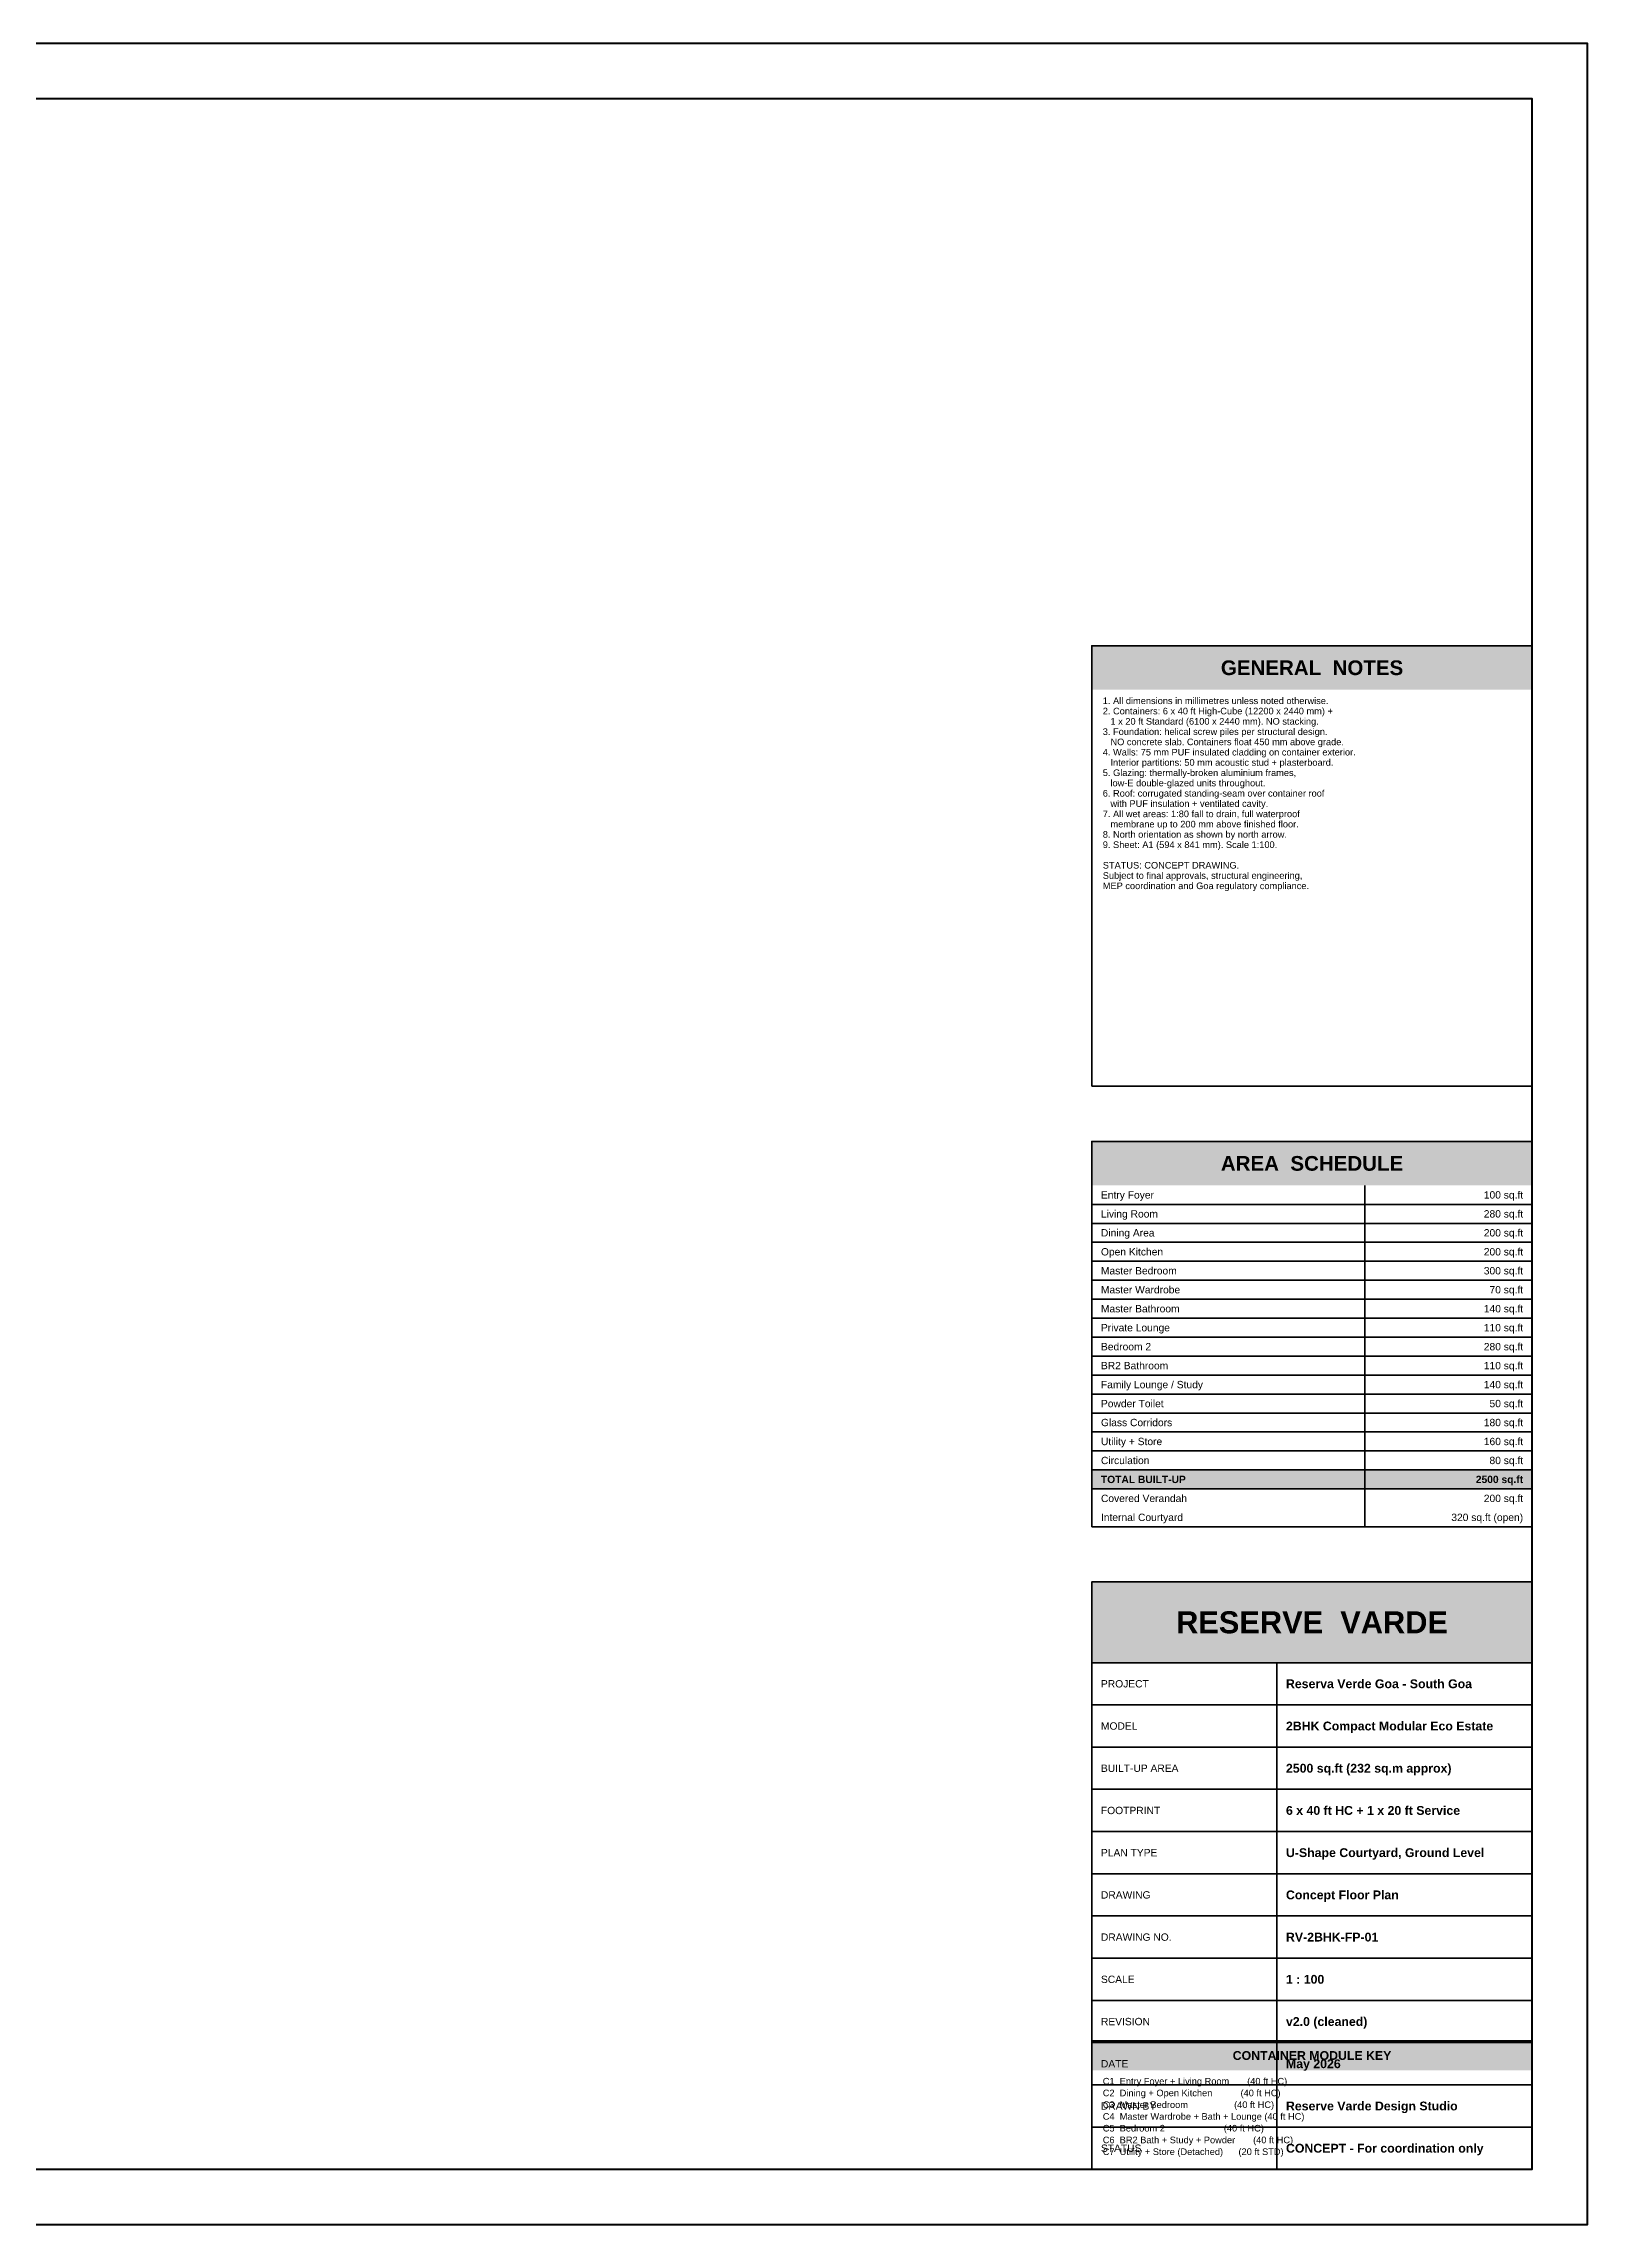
# Model space of a CAD drawing. Header units: millimetres. Extents: x -10000 to 74100, y -12000 to 47400.
# Drawn here: x 32050 to 74100, y -12000 to 47400 of the extents above; entities that cross this region are included whole.
import ezdxf
from ezdxf.enums import TextEntityAlignment as Align

# ---------------------------------------------------------------- set-up
doc = ezdxf.new("R2010")
doc.units = ezdxf.units.MM
doc.layers.add('A-SHEET', color=7, linetype='Continuous', lineweight=50)
doc.layers.add('A-TITLE', color=7, linetype='Continuous', lineweight=35)
doc.styles.add('RV-ARCH', font='arial.ttf')
doc.styles.add('RV-TITLE', font='arialbd.ttf')

msp = doc.modelspace()

# ---------------------------------------------------------------- hatches: boundary and pattern name
at = {"layer": 'A-TITLE'}
h = msp.add_hatch(color=7, dxfattribs=at)
h.dxf.hatch_style = 1
h.paths.add_polyline_path([(60600, 29800), (72600, 29800), (72600, 31000), (60600, 31000)])
h = msp.add_hatch(color=7, dxfattribs=at)
h.dxf.hatch_style = 1
h.paths.add_polyline_path([(60600, 16300), (72600, 16300), (72600, 17500), (60600, 17500)])
h = msp.add_hatch(dxfattribs=at)
h.set_pattern_fill('SOLID', scale=8)
h.paths.add_polyline_path([(60600, 8033.3), (72600, 8033.3), (72600, 8550), (60600, 8550)])
h = msp.add_hatch(color=7, dxfattribs=at)
h.dxf.hatch_style = 1
h.paths.add_polyline_path([(60600, 3300), (72600, 3300), (72600, 5500), (60600, 5500)])
h = msp.add_hatch(color=7, dxfattribs=at)
h.dxf.hatch_style = 1
h.paths.add_polyline_path([(60600, -7800), (72600, -7800), (72600, -7000), (60600, -7000)])

# ---------------------------------------------------------------- linework, layer by layer
at = {"layer": 'A-SHEET'}
for points in [[(-10000, -12000), (74100, -12000), (74100, 47400), (-10000, 47400)], [(-7500, -10500), (72600, -10500), (72600, 45900), (-7500, 45900)]]:
    msp.add_lwpolyline(points, close=True, dxfattribs=at)
at = {"layer": 'A-TITLE'}
for p, q in [((68040, 16300), (68040, 15783.3)), ((60600, 15783.3), (72600, 15783.3)), ((68040, 15783.3), (68040, 15266.7)), ((60600, 15266.7), (72600, 15266.7)), ((68040, 15266.7), (68040, 14750)), ((60600, 14750), (72600, 14750)), ((68040, 14750), (68040, 14233.3)), ((60600, 14233.3), (72600, 14233.3)), ((60600, 13716.7), (72600, 13716.7)), ((68040, 14233.3), (68040, 13716.7)), ((68040, 13716.7), (68040, 13200)), ((60600, 13200), (72600, 13200)), ((68040, 13200), (68040, 12683.3)), ((60600, 12683.3), (72600, 12683.3)), ((68040, 12683.3), (68040, 12166.7)), ((60600, 12166.7), (72600, 12166.7)), ((68040, 12166.7), (68040, 11650)), ((60600, 11650), (72600, 11650)), ((68040, 11650), (68040, 11133.3)), ((60600, 11133.3), (72600, 11133.3)), ((68040, 11133.3), (68040, 10616.7)), ((60600, 10616.7), (72600, 10616.7)), ((60600, 10100), (72600, 10100)), ((68040, 10616.7), (68040, 10100)), ((68040, 10100), (68040, 9583.3)), ((60600, 9583.3), (72600, 9583.3)), ((68040, 9583.3), (68040, 9066.7)), ((60600, 9066.7), (72600, 9066.7)), ((68040, 9066.7), (68040, 8550)), ((60600, 8550), (72600, 8550)), ((68040, 8550), (68040, 8033.3)), ((60600, 8033.3), (72600, 8033.3)), ((68040, 8033.3), (68040, 7516.7)), ((68040, 7516.7), (68040, 7000)), ((60600, 3300), (72600, 3300)), ((65640, 3300), (65640, 2150)), ((60600, 2150), (72600, 2150)), ((65640, 2150), (65640, 1000)), ((60600, 1000), (72600, 1000)), ((65640, 1000), (65640, -150)), ((60600, -150), (72600, -150)), ((65640, -150), (65640, -1300)), ((60600, -1300), (72600, -1300)), ((65640, -1300), (65640, -2450)), ((60600, -2450), (72600, -2450)), ((65640, -2450), (65640, -3600)), ((60600, -3600), (72600, -3600)), ((65640, -3600), (65640, -4750)), ((60600, -4750), (72600, -4750)), ((65640, -4750), (65640, -5900)), ((60600, -5900), (72600, -5900)), ((65640, -5900), (65640, -7050)), ((60600, -7050), (72600, -7050)), ((65640, -7050), (65640, -8200)), ((60600, -8200), (72600, -8200)), ((65640, -8200), (65640, -9350)), ((60600, -9350), (72600, -9350)), ((65640, -9350), (65640, -10500)), ((60600, -10500), (72600, -10500))]:
    msp.add_line(p, q, dxfattribs=at)
for points in [[(60600, 19000), (72600, 19000), (72600, 31000), (60600, 31000)], [(60600, 7000), (72600, 7000), (72600, 17500), (60600, 17500)], [(60600, -10500), (72600, -10500), (72600, 5500), (60600, 5500)], [(60600, -10500), (72600, -10500), (72600, -7000), (60600, -7000)]]:
    msp.add_lwpolyline(points, close=True, dxfattribs=at)

# ---------------------------------------------------------------- texts
at = {"layer": 'A-TITLE', "style": 'RV-TITLE'}
for s, height, p in [('GENERAL  NOTES', 400, (66600, 30400)), ('AREA  SCHEDULE', 400, (66600, 16900)), ('RESERVE  VARDE', 600, (66600, 4400)), ('CONTAINER MODULE KEY', 240, (66600, -7400))]:
    msp.add_text(s, height=height, dxfattribs=at).set_placement(p, align=Align.MIDDLE_CENTER)
at = {"layer": 'A-TITLE'}
for s, height, style, p in [('2. Containers: 6 x 40 ft High-Cube (12200 x 2440 mm) +', 180, 'RV-ARCH', (60900, 29220)), ('1. All dimensions in millimetres unless noted otherwise.', 180, 'RV-ARCH', (60900, 29500)), ('3. Foundation: helical screw piles per structural design.', 180, 'RV-ARCH', (60900, 28660)), ('   1 x 20 ft Standard (6100 x 2440 mm). NO stacking.', 180, 'RV-ARCH', (60900, 28940)), ('4. Walls: 75 mm PUF insulated cladding on container exterior.', 180, 'RV-ARCH', (60900, 28100)), ('   NO concrete slab. Containers float 450 mm above grade.', 180, 'RV-ARCH', (60900, 28380)), ('   Interior partitions: 50 mm acoustic stud + plasterboard.', 180, 'RV-ARCH', (60900, 27820)), ('5. Glazing: thermally-broken aluminium frames,', 180, 'RV-ARCH', (60900, 27540)), ('   low-E double-glazed units throughout.', 180, 'RV-ARCH', (60900, 27260)), ('6. Roof: corrugated standing-seam over container roof', 180, 'RV-ARCH', (60900, 26980)), ('   with PUF insulation + ventilated cavity.', 180, 'RV-ARCH', (60900, 26700)), ('7. All wet areas: 1:80 fall to drain, full waterproof', 180, 'RV-ARCH', (60900, 26420)), ('   membrane up to 200 mm above finished floor.', 180, 'RV-ARCH', (60900, 26140)), ('8. North orientation as shown by north arrow.', 180, 'RV-ARCH', (60900, 25860)), ('9. Sheet: A1 (594 x 841 mm). Scale 1:100.', 180, 'RV-ARCH', (60900, 25580)), ('STATUS: CONCEPT DRAWING.', 180, 'RV-ARCH', (60900, 25020)), ('Subject to final approvals, structural engineering,', 180, 'RV-ARCH', (60900, 24740)), ('MEP coordination and Goa regulatory compliance.', 180, 'RV-ARCH', (60900, 24460)), ('Entry Foyer', 200, 'RV-ARCH', (60850, 16041.7)), ('Living Room', 200, 'RV-ARCH', (60850, 15525)), ('Dining Area', 200, 'RV-ARCH', (60850, 15008.3)), ('Open Kitchen', 200, 'RV-ARCH', (60850, 14491.7)), ('Master Bedroom', 200, 'RV-ARCH', (60850, 13975)), ('Master Wardrobe', 200, 'RV-ARCH', (60850, 13458.3)), ('Master Bathroom', 200, 'RV-ARCH', (60850, 12941.7)), ('Private Lounge', 200, 'RV-ARCH', (60850, 12425)), ('Bedroom 2', 200, 'RV-ARCH', (60850, 11908.3)), ('BR2 Bathroom', 200, 'RV-ARCH', (60850, 11391.7)), ('Family Lounge / Study', 200, 'RV-ARCH', (60850, 10875)), ('Powder Toilet', 200, 'RV-ARCH', (60850, 10358.3)), ('Glass Corridors', 200, 'RV-ARCH', (60850, 9841.7)), ('Circulation', 200, 'RV-ARCH', (60850, 8808.3)), ('Utility + Store', 200, 'RV-ARCH', (60850, 9325)), ('TOTAL BUILT-UP', 200, 'RV-TITLE', (60850, 8291.7)), ('Covered Verandah', 200, 'RV-ARCH', (60850, 7775)), ('Internal Courtyard', 200, 'RV-ARCH', (60850, 7258.3)), ('PROJECT', 200, 'RV-ARCH', (60850, 2725)), ('Reserva Verde Goa - South Goa', 240, 'RV-TITLE', (65890, 2725)), ('MODEL', 200, 'RV-ARCH', (60850, 1575)), ('2BHK Compact Modular Eco Estate', 240, 'RV-TITLE', (65890, 1575)), ('BUILT-UP AREA', 200, 'RV-ARCH', (60850, 425)), ('2500 sq.ft (232 sq.m approx)', 240, 'RV-TITLE', (65890, 425)), ('6 x 40 ft HC + 1 x 20 ft Service', 240, 'RV-TITLE', (65890, -725)), ('FOOTPRINT', 200, 'RV-ARCH', (60850, -725)), ('PLAN TYPE', 200, 'RV-ARCH', (60850, -1875)), ('U-Shape Courtyard, Ground Level', 240, 'RV-TITLE', (65890, -1875)), ('DRAWING', 200, 'RV-ARCH', (60850, -3025)), ('Concept Floor Plan', 240, 'RV-TITLE', (65890, -3025)), ('DRAWING NO.', 200, 'RV-ARCH', (60850, -4175)), ('RV-2BHK-FP-01', 240, 'RV-TITLE', (65890, -4175)), ('SCALE', 200, 'RV-ARCH', (60850, -5325)), ('1 : 100', 240, 'RV-TITLE', (65890, -5325)), ('REVISION', 200, 'RV-ARCH', (60850, -6475)), ('v2.0 (cleaned)', 240, 'RV-TITLE', (65890, -6475)), ('DATE', 200, 'RV-ARCH', (60850, -7625)), ('May 2026', 240, 'RV-TITLE', (65890, -7625)), ('C1  Entry Foyer + Living Room       (40 ft HC)', 180, 'RV-ARCH', (60900, -8100)), ('DRAWN BY', 200, 'RV-ARCH', (60850, -8775)), ('C2  Dining + Open Kitchen           (40 ft HC)', 180, 'RV-ARCH', (60900, -8420)), ('C3  Master Bedroom                  (40 ft HC)', 180, 'RV-ARCH', (60900, -8740)), ('Reserve Varde Design Studio', 240, 'RV-TITLE', (65890, -8775)), ('C4  Master Wardrobe + Bath + Lounge (40 ft HC)', 180, 'RV-ARCH', (60900, -9060)), ('C5  Bedroom 2                       (40 ft HC)', 180, 'RV-ARCH', (60900, -9380)), ('STATUS', 200, 'RV-ARCH', (60850, -9925)), ('C6  BR2 Bath + Study + Powder       (40 ft HC)', 180, 'RV-ARCH', (60900, -9700)), ('C7  Utility + Store (Detached)      (20 ft STD)', 180, 'RV-ARCH', (60900, -10020)), ('CONCEPT - For coordination only', 240, 'RV-TITLE', (65890, -9925))]:
    msp.add_text(s, height=height, dxfattribs=dict(at, style=style)).set_placement(p, align=Align.MIDDLE_LEFT)
for s, style, p in [('100 sq.ft', 'RV-ARCH', (72350, 16041.7)), ('280 sq.ft', 'RV-ARCH', (72350, 15525)), ('200 sq.ft', 'RV-ARCH', (72350, 15008.3)), ('200 sq.ft', 'RV-ARCH', (72350, 14491.7)), ('300 sq.ft', 'RV-ARCH', (72350, 13975)), ('70 sq.ft', 'RV-ARCH', (72350, 13458.3)), ('140 sq.ft', 'RV-ARCH', (72350, 12941.7)), ('110 sq.ft', 'RV-ARCH', (72350, 12425)), ('280 sq.ft', 'RV-ARCH', (72350, 11908.3)), ('110 sq.ft', 'RV-ARCH', (72350, 11391.7)), ('140 sq.ft', 'RV-ARCH', (72350, 10875)), ('50 sq.ft', 'RV-ARCH', (72350, 10358.3)), ('180 sq.ft', 'RV-ARCH', (72350, 9841.7)), ('160 sq.ft', 'RV-ARCH', (72350, 9325)), ('80 sq.ft', 'RV-ARCH', (72350, 8808.3)), ('2500 sq.ft', 'RV-TITLE', (72350, 8291.7)), ('200 sq.ft', 'RV-ARCH', (72350, 7775)), ('320 sq.ft (open)', 'RV-ARCH', (72350, 7258.3))]:
    msp.add_text(s, height=200, dxfattribs=dict(at, style=style)).set_placement(p, align=Align.MIDDLE_RIGHT)

doc.saveas('drawing.dxf')
